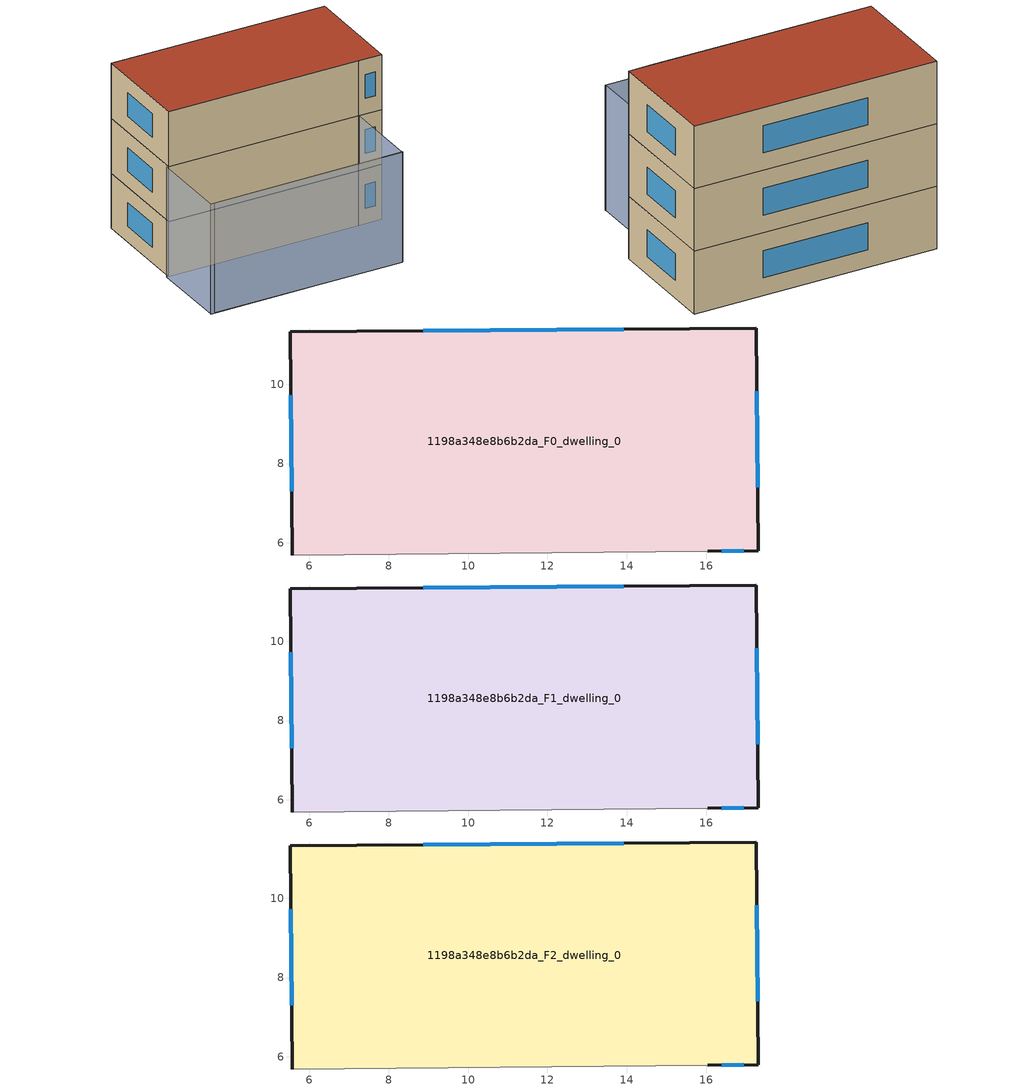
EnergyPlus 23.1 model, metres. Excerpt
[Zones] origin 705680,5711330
1198a348e8b6b2da_F0_dwelling_0
 floor ground (EU_floor_Construction): 17.27,11.42 17.31,5.8 16.04,5.79 5.57,5.7 5.52,11.32 z0
 wall outside (EU_wall_Construction): 16.04,5.79 17.31,5.8 17.27,11.42 5.52,11.32 5.57,5.7 z0:3
 wall adiabatic (EU_wall_Construction): 5.57,5.7 16.04,5.79 z0:3
 window (EU_Window_Construction): 5.53,9.72 5.55,7.3 / 13.92,11.39 8.87,11.34 / 17.3,7.4 17.28,9.82 / 16.4,5.79 16.95,5.8 z0.85:2.15
1198a348e8b6b2da_F1_dwelling_0
 floor to 1198a348e8b6b2da_F0_dwelling_0 (EU_floor_Construction): 17.27,11.42 17.31,5.8 16.03,5.79 5.57,5.7 5.52,11.32 z3
 wall outside (EU_wall_Construction): 16.04,5.79 17.31,5.8 17.27,11.42 5.52,11.32 5.57,5.7 z3:6
 wall adiabatic (EU_wall_Construction): 5.57,5.7 16.04,5.79 z3:6
 window (EU_Window_Construction): 5.53,9.72 5.55,7.3 / 13.92,11.39 8.87,11.34 / 17.3,7.4 17.28,9.82 / 16.4,5.79 16.95,5.8 z3.85:5.15
1198a348e8b6b2da_F2_dwelling_0
 floor to 1198a348e8b6b2da_F1_dwelling_0 (EU_floor_Construction): 17.27,11.42 17.31,5.8 16.03,5.79 5.57,5.7 5.52,11.32 z6
 wall outside (EU_wall_Construction): 16.04,5.79 17.31,5.8 17.27,11.42 5.52,11.32 5.57,5.7 z6:9
 wall adiabatic (EU_wall_Construction): 5.57,5.7 16.04,5.79 z6:9
 window (EU_Window_Construction): 5.53,9.72 5.55,7.3 / 13.92,11.39 8.87,11.34 / 17.3,7.4 17.28,9.82 / 16.4,5.79 16.95,5.8 z6.85:8.15
 roof outside (EU_roof_Construction): 17.31,5.8 17.27,11.42 5.52,11.32 5.57,5.7 16.04,5.79 z9
shading: 5.51,1.43 16.12,1.58 / 16.04,5.83 16.09,1.56 / 16.09,1.56 5.53,1.43 / 5.53,1.43 5.47,5.69 / 5.47,5.69 16.04,5.83 z0:6
[Building]
EU S2 Campaign: North Axis=0; Terrain=City; Solar Distribution=FullExterior
[Site:Location]
London: Latitude=51.5; Longitude=-0.5; Time Zone=0; Elevation=25
[SizingPeriod:WeatherFileDays]
AnnualSizingPeriod: Begin Month=1; Begin Day of Month=1; End Month=12; End Day of Month=31; Day of Week for Start Day=Monday; Use Weather File Daylight Saving Period=No; Use Weather File Rain and Snow Indicators=No
[MATERIAL]
EU_InternalMass_Material: Roughness=MediumRough; Thickness=0.1; Conductivity=1; Density=1800; Specific Heat=900; Thermal Absorptance=0.9; Solar Absorptance=0.7; Visible Absorptance=0.7
[MATERIAL:NOMASS] Roughness=MediumRough; Thermal Absorptance=0.9; Solar Absorptance=0.7; Visible Absorptance=0.7
Name | Thermal Resistance
EU_wall_NoMass | 0.71061
EU_roof_NoMass | 2.41608
EU_floor_NoMass | 1.75078
[WINDOWMATERIAL:SIMPLEGLAZINGSYSTEM]
EU_Window_SimpleGlazing: UFactor=2.64892; Solar Heat Gain Coefficient=0.76; Visible Transmittance=0.76
[CONSTRUCTION]
EU_wall_Construction: EU_wall_NoMass
EU_roof_Construction: EU_roof_NoMass
EU_floor_Construction: EU_floor_NoMass
EU_Window_Construction: EU_Window_SimpleGlazing
EU_InternalMass_Construction: EU_InternalMass_Material
[ZONE] Type=1; Multiplier=1; Ceiling Height=autocalculate; Floor Area=autocalculate; Part of Total Floor Area=Yes
Name | Volume
1198a348e8b6b2da_F0_dwelling_0 | 198.037
1198a348e8b6b2da_F1_dwelling_0; 1198a348e8b6b2da_F2_dwelling_0 | 198.038
[INTERNALMASS] Construction=EU_InternalMass_Construction; Surface Area=66.0126
Name | Zone or ZoneList
1198a348e8b6b2da_F0_dwelling_0_EU_InternalMass | 1198a348e8b6b2da_F0_dwelling_0
1198a348e8b6b2da_F1_dwelling_0_EU_InternalMass | 1198a348e8b6b2da_F1_dwelling_0
1198a348e8b6b2da_F2_dwelling_0_EU_InternalMass | 1198a348e8b6b2da_F2_dwelling_0
[OTHEREQUIPMENT] Fuel Type=Electricity; Design Level Calculation Method=Watts/Area; Power per Zone Floor Area=1; Fraction Latent=0; Fraction Radiant=0; Fraction Lost=0; Carbon Dioxide Generation Rate=0; EndUse Subcategory=EU_Step8_InternalGains
Name | Zone or ZoneList or Space or SpaceList | Schedule
EU_Step8_InternalGain_1198a348e8b6b2da_F0_dwelling_0_f000 | 1198a348e8b6b2da_F0_dwelling_0 | EU_Step8_GainSchedule_1198a348e8b6b2da_F0_dwelling_0_f000
EU_Step8_InternalGain_1198a348e8b6b2da_F1_dwelling_0_f000 | 1198a348e8b6b2da_F1_dwelling_0 | EU_Step8_GainSchedule_1198a348e8b6b2da_F1_dwelling_0_f000
EU_Step8_InternalGain_1198a348e8b6b2da_F2_dwelling_0_f000 | 1198a348e8b6b2da_F2_dwelling_0 | EU_Step8_GainSchedule_1198a348e8b6b2da_F2_dwelling_0_f000
[ZONEVENTILATION:DESIGNFLOWRATE] Schedule=EU_AlwaysOn; Design Flow Rate Calculation Method=AirChanges/Hour; Air Changes per Hour=0.496673; Ventilation Type=Natural; Fan Pressure Rise=0; Fan Total Efficiency=1; Constant Term Coefficient=1; Temperature Term Coefficient=0; Velocity Term Coefficient=0; Velocity Squared Term Coefficient=0; Minimum Indoor Temperature=-100; Maximum Indoor Temperature=100; Delta Temperature=-100; Minimum Outdoor Temperature=-100; Maximum Outdoor Temperature=100; Maximum Wind Speed=40
Name | Zone or ZoneList or Space or SpaceList
EU_ConstantAir_1198a348e8b6b2da_F0_dwelling_0 | 1198a348e8b6b2da_F0_dwelling_0
EU_ConstantAir_1198a348e8b6b2da_F1_dwelling_0 | 1198a348e8b6b2da_F1_dwelling_0
EU_ConstantAir_1198a348e8b6b2da_F2_dwelling_0 | 1198a348e8b6b2da_F2_dwelling_0
[HVACTEMPLATE:THERMOSTAT] Constant Heating Setpoint=20; Constant Cooling Setpoint=50
EU_HeatOnly_1198a348e8b6b2da_F0_dwelling_0; EU_HeatOnly_1198a348e8b6b2da_F1_dwelling_0; EU_HeatOnly_1198a348e8b6b2da_F2_dwelling_0
[HVACTEMPLATE:ZONE:IDEALLOADSAIRSYSTEM] System Availability Schedule=EU_AlwaysOn; Maximum Heating Supply Air Temperature=50; Minimum Cooling Supply Air Temperature=13; Maximum Heating Supply Air Humidity Ratio=0.0156; Minimum Cooling Supply Air Humidity Ratio=0.0077; Heating Limit=NoLimit; Cooling Limit=NoLimit; Heating Availability Schedule=EU_AlwaysOn; Cooling Availability Schedule=EU_CoolingOff; Dehumidification Control Type=ConstantSensibleHeatRatio; Cooling Sensible Heat Ratio=0.7; Dehumidification Setpoint=60; Humidification Control Type=None; Humidification Setpoint=30; Outdoor Air Method=None; Outdoor Air Flow Rate per Person=0.00944; Outdoor Air Flow Rate per Zone Floor Area=0; Outdoor Air Flow Rate per Zone=0; Demand Controlled Ventilation Type=None; Outdoor Air Economizer Type=NoEconomizer; Heat Recovery Type=None; Sensible Heat Recovery Effectiveness=0.7; Latent Heat Recovery Effectiveness=0.65
Name | Template Thermostat
1198a348e8b6b2da_F0_dwelling_0 | EU_HeatOnly_1198a348e8b6b2da_F0_dwelling_0
1198a348e8b6b2da_F1_dwelling_0 | EU_HeatOnly_1198a348e8b6b2da_F1_dwelling_0
1198a348e8b6b2da_F2_dwelling_0 | EU_HeatOnly_1198a348e8b6b2da_F2_dwelling_0
[SIZING:ZONE] Zone Cooling Design Supply Air Temperature Input Method=SupplyAirTemperature; Zone Cooling Design Supply Air Temperature=13; Zone Heating Design Supply Air Temperature Input Method=SupplyAirTemperature; Zone Heating Design Supply Air Temperature=50; Zone Cooling Design Supply Air Humidity Ratio=0.008; Zone Heating Design Supply Air Humidity Ratio=0.008; Cooling Design Air Flow Method=DesignDay; Cooling Design Air Flow Rate=0; Cooling Minimum Air Flow per Zone Floor Area=0.000762; Cooling Minimum Air Flow=0; Cooling Minimum Air Flow Fraction=0.2; Heating Design Air Flow Method=DesignDay; Heating Design Air Flow Rate=0; Heating Maximum Air Flow per Zone Floor Area=0.002032; Heating Maximum Air Flow=0.141576; Heating Maximum Air Flow Fraction=0.3; Account for Dedicated Outdoor Air System=No; Dedicated Outdoor Air System Control Strategy=NeutralSupplyAir; Dedicated Outdoor Air Low Setpoint Temperature for Design=autosize; Dedicated Outdoor Air High Setpoint Temperature for Design=autosize; Zone Load Sizing Method=Sensible Load Only No Latent Load; Zone Latent Cooling Design Supply Air Humidity Ratio Input Method=HumidityRatioDifference; Zone Cooling Design Supply Air Humidity Ratio Difference=0.005; Zone Latent Heating Design Supply Air Humidity Ratio Input Method=HumidityRatioDifference; Zone Humidification Design Supply Air Humidity Ratio Difference=0.005
1198a348e8b6b2da_F0_dwelling_0; 1198a348e8b6b2da_F1_dwelling_0; 1198a348e8b6b2da_F2_dwelling_0
[SCHEDULE:CONSTANT]
Name | Hourly Value
EU_AlwaysOn | 1
EU_CoolingOff | 0
[SCHEDULE:FILE] Column Number=1; Rows to Skip at Top=0; Number of Hours of Data=8760; Column Separator=Comma; Interpolate to Timestep=No; Minutes per Item=60; Adjust Schedule for Daylight Savings=Yes
Name | File
EU_Step8_GainSchedule_1198a348e8b6b2da_F0_dwelling_0_f000 | ../../schedules/1198a348e8b6b2da/1198a348e8b6b2da_F0_dwelling_0_f000_gain.csv
EU_Step8_GainSchedule_1198a348e8b6b2da_F1_dwelling_0_f000 | ../../schedules/1198a348e8b6b2da/1198a348e8b6b2da_F1_dwelling_0_f000_gain.csv
EU_Step8_GainSchedule_1198a348e8b6b2da_F2_dwelling_0_f000 | ../../schedules/1198a348e8b6b2da/1198a348e8b6b2da_F2_dwelling_0_f000_gain.csv
